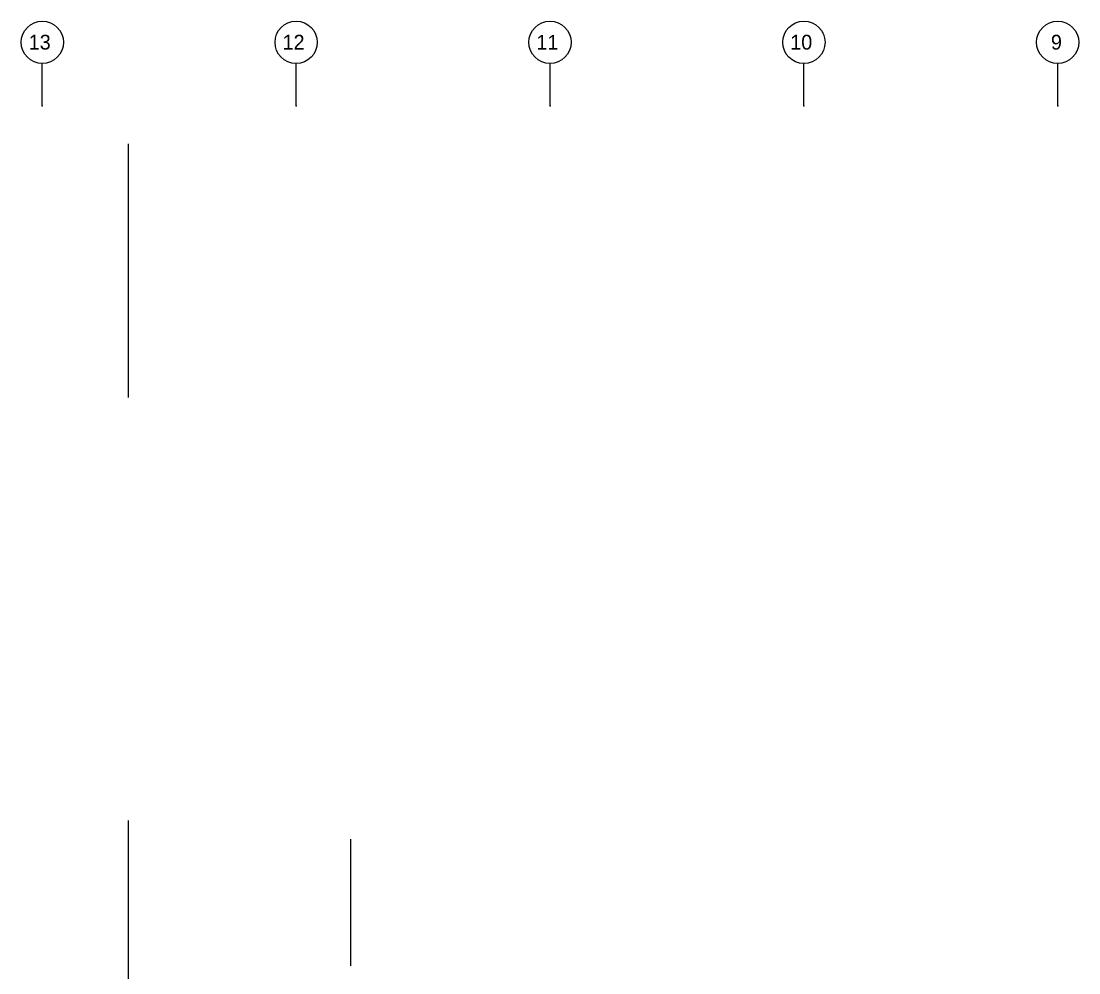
# Model space of a CAD drawing. Header units: metres. Extents: x -35.7 to 3.2, y -7 to 21.5.
# Drawn here: x -33.25 to -20.75, y 10.25 to 21.5 of the extents above; entities that cross this region are included whole.
import ezdxf

# ---------------------------------------------------------------- set-up
doc = ezdxf.new("R2010")
doc.units = ezdxf.units.M
doc.header["$MEASUREMENT"] = 0
for name, pattern in [('Grenzlinie', [0.008, 0.003, -0.005]), ('Raster', [0.004, 0.002, -0.001, 0, -0.001]), ('Strichlinie eng', [0.002, 0.0015, -0.0005])]:
    doc.linetypes.add(name, pattern=pattern)
for name, color, linetype in [('F_Schnitt F RB_1_000 Achsraster', 7, 'Continuous'), ('F_Schnitt F RB_1_950 Polierplan Bemaßung', 7, 'Continuous'), ('F_Schnitt F RB_1_Neubau_840 Baulinien', 7, 'Continuous')]:
    doc.layers.add(name, color=color, linetype=linetype)
doc.styles.add('ERSTELLTER_STIL_1', font='')
doc.styles.get('ERSTELLTER_STIL_1').set_extended_font_data('Eurostile')

msp = doc.modelspace()

# ---------------------------------------------------------------- linework, layer by layer
at = {"layer": 'F_Schnitt F RB_1_000 Achsraster', "color": 5, "linetype": 'Raster', "lineweight": 0, "ltscale": 1000}
for p, q in [((-33, 20.5), (-33, 21)), ((-30, 20.5), (-30, 21)), ((-27, 20.5), (-27, 21)), ((-24, 20.5), (-24, 21)), ((-21, 20.5), (-21, 21))]:
    msp.add_line(p, q, dxfattribs=at)
at = {"layer": 'F_Schnitt F RB_1_000 Achsraster', "color": 5, "linetype": 'Continuous', "lineweight": 0, "ltscale": 1000}
for centre in [(-33, 21.25), (-30, 21.25), (-27, 21.25), (-24, 21.25), (-21, 21.25)]:
    msp.add_circle(centre, 0.25, dxfattribs=at)
at = {"layer": 'F_Schnitt F RB_1_000 Achsraster', "color": 5, "linetype": 'Raster', "lineweight": 0, "ltscale": 1000}
for p in [(-33, 20.5), (-33, 20.5), (-30, 20.5), (-30, 20.5), (-27, 20.5), (-27, 20.5), (-24, 20.5), (-24, 20.5), (-21, 20.5), (-21, 20.5)]:
    msp.add_point(p, dxfattribs=at)
at = {"layer": 'F_Schnitt F RB_1_950 Polierplan Bemaßung', "color": 7, "linetype": 'Strichlinie eng', "lineweight": 13, "ltscale": 1000}
msp.add_line((-29.355, 8.33), (-29.355, 12.017), dxfattribs=at)
at = {"layer": 'F_Schnitt F RB_1_Neubau_840 Baulinien', "color": 1, "linetype": 'Grenzlinie', "lineweight": 25, "ltscale": 1000, "true_color": 0xfb0106}
msp.add_line((-31.981, -6.95), (-31.981, 21.5), dxfattribs=at)

# ---------------------------------------------------------------- texts
at = {"layer": 'F_Schnitt F RB_1_000 Achsraster', "color": 5, "linetype": 'Continuous', "lineweight": 0, "char_height": 0.175, "attachment_point": 1, "style": 'ERSTELLTER_STIL_1'}
for s, insert in [('\\A1;{\\pql;\\pt0;\\fEurostile|b0|i0|c0|p0;\\W1.000000;13}', (-33.161, 21.339)), ('\\A1;{\\pql;\\pt0;\\fEurostile|b0|i0|c0|p0;\\W1.000000;12}', (-30.161, 21.339)), ('\\A1;{\\pql;\\pt0;\\fEurostile|b0|i0|c0|p0;\\W1.000000;11}', (-27.161, 21.338)), ('\\A1;{\\pql;\\pt0;\\fEurostile|b0|i0|c0|p0;\\W1.000000;10}', (-24.161, 21.339)), ('\\A1;{\\pql;\\pt0;\\fEurostile|b0|i0|c0|p0;\\W1.000000;9}', (-21.08, 21.339))]:
    msp.add_mtext(s, dxfattribs=dict(at, insert=insert))

doc.saveas('drawing.dxf')
